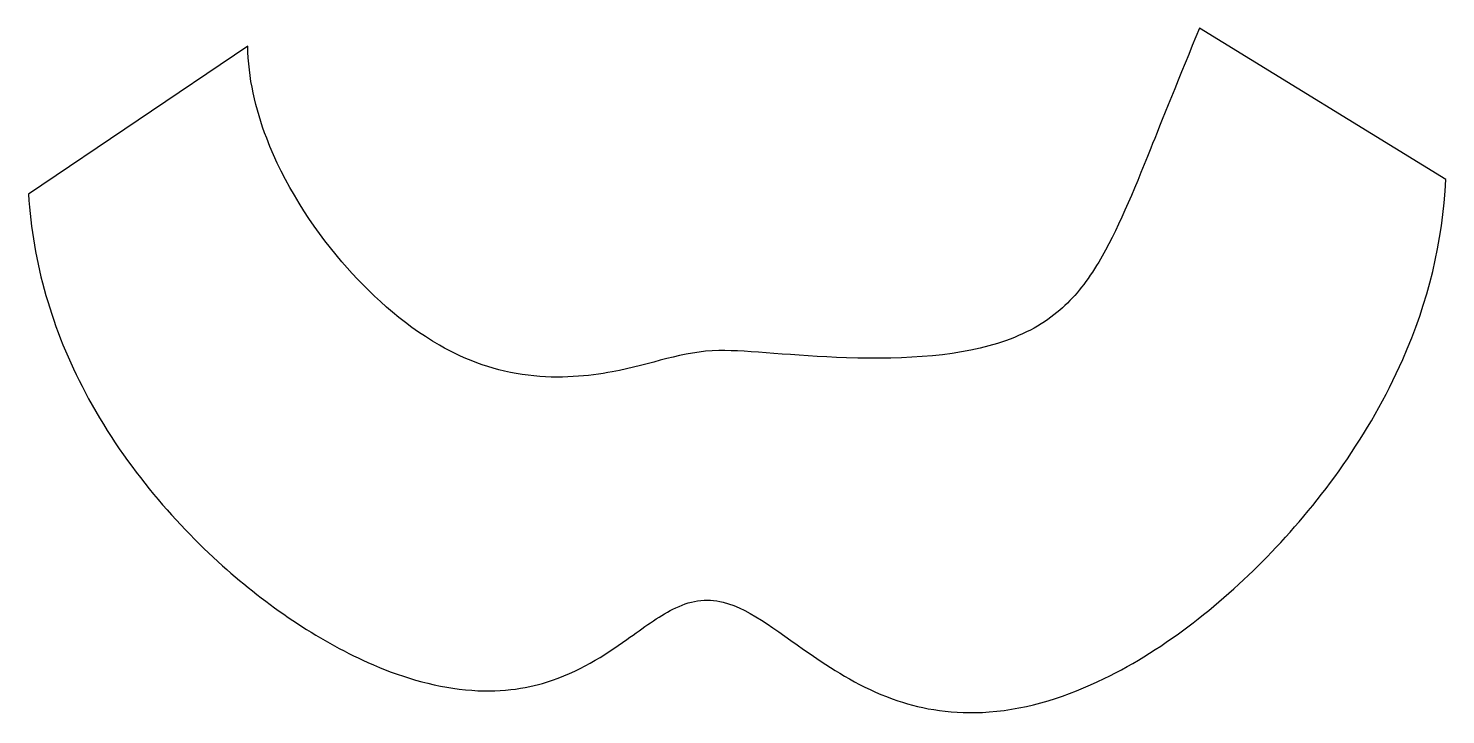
# Model space of a CAD drawing. Header units: millimetres. Extents: x -27.1 to 20.8, y -106.3 to -83.1.
import ezdxf

# ---------------------------------------------------------------- set-up
doc = ezdxf.new("R2010")
doc.units = ezdxf.units.MM
doc.layers.get('0').update_dxf_attribs({"linetype": 'CONTINUOUS'})

msp = doc.modelspace()

# ---------------------------------------------------------------- linework, layer by layer
for p, q in [((20.786, -88.224), (12.472, -83.115)), ((-19.68, -83.716), (-27.091, -88.724))]:
    msp.add_line(p, q)
for points, knots in [([(12.472, -83.115), (11.824, -84.662), (11.133, -86.395), (10.225, -88.666), (9.688, -89.976), (8.692, -91.642), (8.302, -92.145), (7.348, -93.009), (6.737, -93.389), (4.455, -94.194), (2.588, -94.321), (-1.284, -94.195), (-2.722, -93.997), (-4.983, -94.023), (-6.044, -94.484), (-8.162, -94.876), (-9.143, -94.977), (-11.287, -94.712), (-12.269, -94.365), (-14.488, -93.093), (-15.599, -92.059), (-17.546, -89.785), (-18.465, -88.338), (-19.422, -85.834), (-19.662, -84.786), (-19.68, -83.716)], [-4.375484, -4.375484, -4.375484, -4.375484, -4.161193, -4.161193, -3.747049, -3.747049, -3.498382, -3.498382, -3.232504, -3.232504, -2.754384, -2.754384, -2.32568, -2.32568, -1.823034, -1.823034, -1.522334, -1.522334, -1.219819, -1.219819, -0.805308, -0.805308, -0.320801, -0.320801, 0, 0, 0, 0]), ([(-27.091, -88.724), (-27.015, -89.885), (-26.818, -91.025), (-26.172, -93.278), (-25.727, -94.369), (-23.921, -97.798), (-22.207, -99.781), (-19.031, -102.625), (-17.337, -103.786), (-14.585, -105.016), (-13.46, -105.368), (-11.193, -105.587), (-10.298, -105.438), (-8.498, -104.884), (-7.637, -104.314), (-6.311, -103.376), (-5.814, -103.003), (-5.04, -102.613), (-4.766, -102.514), (-4.19, -102.426), (-3.907, -102.444), (-2.659, -102.757), (-1.682, -103.591), (0.337, -104.961), (1.231, -105.496), (3.128, -106.131), (4.149, -106.319), (6.718, -106.122), (8.032, -105.693), (11.332, -104.084), (13.293, -102.507), (16.577, -99.078), (18.213, -96.862), (20.187, -92.377), (20.698, -90.343), (20.786, -88.224)], [-8.546999, -8.546999, -8.546999, -8.546999, -8.255581, -8.255581, -7.959638, -7.959638, -7.284313, -7.284313, -6.681246, -6.681246, -6.312753, -6.312753, -5.948157, -5.948157, -5.387731, -5.387731, -4.973942, -4.973942, -4.74009, -4.74009, -4.499207, -4.499207, -3.690302, -3.690302, -3.167071, -3.167071, -2.744502, -2.744502, -2.275844, -2.275844, -1.472227, -1.472227, -0.636299, -0.636299, 0, 0, 0, 0])]:
    msp.add_open_spline(points, degree=3, knots=knots)

doc.saveas('drawing.dxf')
